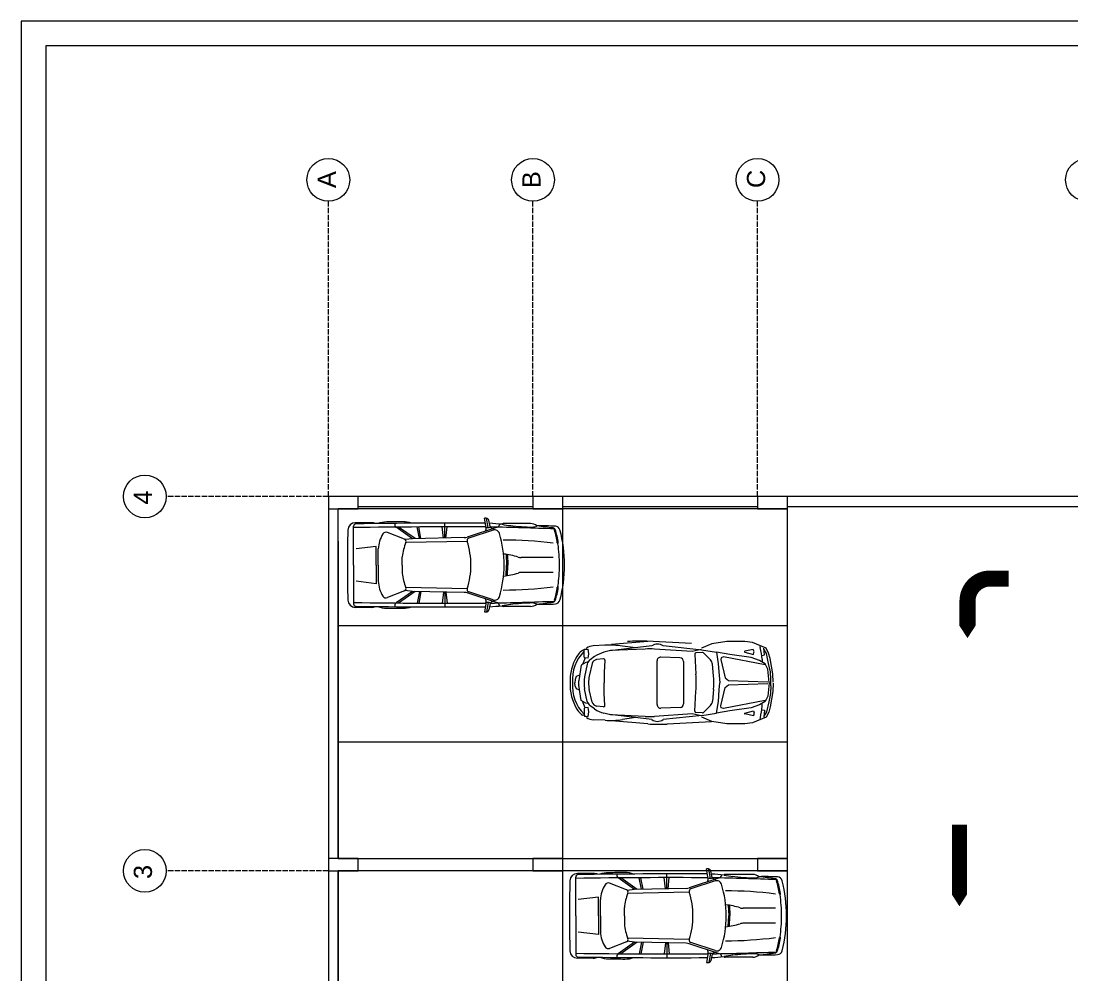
# Model space of a CAD drawing. Header units: metres. Extents: x -2 to 3328848, y -2 to 2725060.
# Drawn here: x 1662729.4 to 1662940, y 1362054.3 to 1362245.4 of the extents above; entities that cross this region are included whole.
import ezdxf
from ezdxf.enums import TextEntityAlignment as Align

# ---------------------------------------------------------------- set-up
doc = ezdxf.new("R2010")
doc.units = ezdxf.units.M
doc.linetypes.add('ACAD_ISO02W100', pattern=[15, 12, -3])
doc.linetypes.add('DOT', pattern=[0.25, 0, -0.25])
doc.layers.get('0').update_dxf_attribs({"color": 253, "lineweight": 0})
for name, color, linetype, lineweight in [('AUTOS', 253, 'Continuous', 0), ('L.COLUMNA', 253, 'Continuous', 0), ('letra', 253, 'DOT', 0), ('NOFIJO', 253, 'Continuous', 0), ('SIMBOLOGIA', 253, 'Continuous', 0)]:
    doc.layers.add(name, color=color, linetype=linetype, lineweight=lineweight)
doc.layers.add('CAJETIN', color=7, linetype='Continuous', lineweight=0, true_color=0x000000)
doc.styles.get("Standard").update_dxf_attribs({"font": 'arial.ttf'})

# ---------------------------------------------------------------- blocks, each defined once
blk = doc.blocks.new('*U96')
for points in [[(-594, 0), (0, 0), (0, 420), (-594, 420)], [(-589, 5), (-5, 5), (-5, 415), (-589, 415)]]:
    blk.add_lwpolyline(points, close=True)
at = {"lineweight": 30, "flags": 104}
blk.add_attdef('NOMBRE_PROYECTO', text='', height=5, dxfattribs=at).set_placement((-165, 63.27), align=Align.TOP_LEFT)
for tag, p in [('PROMOTOR', (-133.74, 41.5)), ('SITUACION', (-133.74, 34.5)), ('AUTOR', (-133.74, 27.5)), ('1/X', (-133.74, 20.5)), ('XX/XX/XXXX', (-80.02, 20.5)), ('V.X', (-25.12, 20.5)), ('NOMBRE_PLANO', (-133.74, 13.5)), ('X', (-25.12, 13.48))]:
    blk.add_attdef(tag, text='', height=3.5).set_placement(p, align=Align.MIDDLE_LEFT)

msp = doc.modelspace()

# ---------------------------------------------------------------- linework, layer by layer
for p, q in [((1662793.022, 1362077.703), (1662793.022, 1362147.703)), ((1662797.022, 1362148.203), (1662832.022, 1362148.203)), ((1662838.022, 1362148.203), (1662877.022, 1362148.203)), ((1662883.022, 1362148.203), (1662943.022, 1362148.203)), ((1662793.022, 1362005.203), (1662793.022, 1362075.203))]:
    msp.add_line(p, q)
at = {"ltscale": 0.02}
for p, q in [((1662838.022, 1362147.703), (1662793.022, 1362147.703)), ((1662838.022, 1362077.703), (1662838.022, 1362147.703)), ((1662883.022, 1362147.703), (1662838.022, 1362147.703)), ((1662883.022, 1362077.703), (1662883.022, 1362147.703)), ((1662793.022, 1362141.203), (1662793.022, 1362077.703)), ((1662793.022, 1362124.37), (1662883.022, 1362124.37)), ((1662793.022, 1362101.037), (1662883.022, 1362101.037)), ((1662793.022, 1362077.703), (1662838.022, 1362077.703)), ((1662838.022, 1362077.703), (1662883.022, 1362077.703)), ((1662793.022, 1362075.203), (1662793.022, 1362072.203)), ((1662838.022, 1362075.203), (1662793.022, 1362075.203)), ((1662838.022, 1362005.203), (1662838.022, 1362075.203)), ((1662883.022, 1362075.203), (1662838.022, 1362075.203)), ((1662883.022, 1362005.203), (1662883.022, 1362075.203)), ((1662793.022, 1362072.203), (1662793.022, 1362005.203))]:
    msp.add_line(p, q, dxfattribs=at)
msp.add_lwpolyline([(1663191.022, 1361930.203), (1663191.022, 1362150.203), (1662791.022, 1362150.203), (1662791.022, 1361930.203)], close=True)
at = {"ltscale": 0.2}
for centre in [(1662791.022, 1362213.593), (1662832.022, 1362213.593), (1662877.022, 1362213.593), (1662943.022, 1362213.593), (1662754.268, 1362150.203), (1662754.268, 1362075.203)]:
    msp.add_circle(centre, 4.285, dxfattribs=at)
at = {"layer": 'AUTOS'}
for p, q in [((1662796.083, 1362136.45), (1662796.083, 1362144.207)), ((1662799.61, 1362144.932), (1662796.415, 1362144.932)), ((1662814.333, 1362141.858), (1662814.333, 1362144.842)), ((1662822.609, 1362143.883), (1662822.303, 1362145.83)), ((1662823.074, 1362143.946), (1662822.739, 1362145.822)), ((1662823.452, 1362144.144), (1662823.146, 1362145.443)), ((1662831.546, 1362144.75), (1662826.06, 1362144.75)), ((1662806.264, 1362141.639), (1662802.88, 1362142.975)), ((1662807.897, 1362141.728), (1662804.579, 1362144.046)), ((1662808.406, 1362141.738), (1662805.097, 1362144.05)), ((1662809.278, 1362141.756), (1662808.821, 1362144.075)), ((1662809.583, 1362141.762), (1662809.126, 1362144.076)), ((1662814.083, 1362141.853), (1662813.833, 1362144.091)), ((1662814.583, 1362141.863), (1662814.833, 1362144.092)), ((1662824.926, 1362144.035), (1662818.821, 1362142.037)), ((1662824.04, 1362143.429), (1662819.153, 1362141.83)), ((1662800.633, 1362140.2), (1662796.583, 1362139.7)), ((1662800.633, 1362136.45), (1662800.633, 1362140.2)), ((1662807.897, 1362141.728), (1662806.423, 1362141.54)), ((1662818.833, 1362141.2), (1662806.531, 1362140.95)), ((1662818.239, 1362141.938), (1662807.897, 1362141.728)), ((1662801.033, 1362136.45), (1662801.033, 1362139.683)), ((1662805.833, 1362136.45), (1662805.833, 1362138.102)), ((1662826.631, 1362138.587), (1662826.733, 1362136.45)), ((1662826.886, 1362138.549), (1662826.983, 1362136.45)), ((1662836.083, 1362137.95), (1662829.65, 1362137.95)), ((1662796.083, 1362136.45), (1662796.083, 1362128.693)), ((1662800.633, 1362136.45), (1662800.633, 1362132.7)), ((1662801.033, 1362136.45), (1662801.033, 1362133.216)), ((1662805.833, 1362136.45), (1662805.833, 1362134.797)), ((1662826.631, 1362134.312), (1662826.733, 1362136.45)), ((1662826.886, 1362134.35), (1662826.983, 1362136.45)), ((1662836.083, 1362134.95), (1662829.65, 1362134.95)), ((1662800.633, 1362132.7), (1662796.583, 1362133.2)), ((1662818.833, 1362131.7), (1662806.531, 1362131.95)), ((1662806.264, 1362131.26), (1662802.88, 1362129.925)), ((1662807.897, 1362131.172), (1662804.579, 1362128.853)), ((1662808.406, 1362131.161), (1662805.097, 1362128.849)), ((1662807.897, 1362131.172), (1662806.423, 1362131.36)), ((1662818.239, 1362130.962), (1662807.897, 1362131.172)), ((1662809.278, 1362131.144), (1662808.821, 1362128.825)), ((1662809.583, 1362131.137), (1662809.126, 1362128.823)), ((1662814.083, 1362131.046), (1662813.833, 1362128.808)), ((1662814.333, 1362131.041), (1662814.333, 1362128.058)), ((1662814.583, 1362131.036), (1662814.833, 1362128.807)), ((1662824.926, 1362128.864), (1662818.821, 1362130.863)), ((1662824.04, 1362129.47), (1662819.153, 1362131.07)), ((1662799.61, 1362127.968), (1662796.415, 1362127.968)), ((1662822.609, 1362129.017), (1662822.303, 1362127.07)), ((1662823.074, 1362128.953), (1662822.739, 1362127.078)), ((1662823.452, 1362128.756), (1662823.146, 1362127.457)), ((1662831.546, 1362128.15), (1662826.06, 1362128.15)), ((1662854.998, 1362121.11), (1662847.721, 1362120.51)), ((1662863.76, 1362120.733), (1662854.857, 1362121.174)), ((1662842.233, 1362119.444), (1662841.945, 1362119.322)), ((1662842.277, 1362118.011), (1662842.274, 1362119.445)), ((1662842.388, 1362119.567), (1662843.079, 1362119.613)), ((1662842.789, 1362119.679), (1662842.478, 1362119.548)), ((1662846.449, 1362120.385), (1662844.092, 1362120.256)), ((1662847.53, 1362119.318), (1662846.237, 1362118.975)), ((1662855.805, 1362120.25), (1662847.426, 1362119.239)), ((1662854.482, 1362119.63), (1662847.53, 1362119.318)), ((1662852.601, 1362119.842), (1662849.943, 1362120.228)), ((1662863.927, 1362119.15), (1662856.353, 1362119.614)), ((1662865.883, 1362119.434), (1662858.092, 1362120.266)), ((1662865.698, 1362119.555), (1662863.927, 1362119.15)), ((1662865.979, 1362118.955), (1662864.654, 1362118.853)), ((1662865.812, 1362119.473), (1662868.782, 1362118.976)), ((1662874.442, 1362119.027), (1662876.215, 1362118.557)), ((1662876.156, 1362119.534), (1662874.445, 1362119.17)), ((1662876.278, 1362119.201), (1662876.156, 1362119.534)), ((1662876.215, 1362118.557), (1662876.297, 1362118.927)), ((1662877.497, 1362120.215), (1662877.567, 1362119.92)), ((1662878.399, 1362118.435), (1662878.283, 1362119.836)), ((1662878.786, 1362118.731), (1662878.283, 1362119.581)), ((1662842.596, 1362116.949), (1662841.681, 1362116.391)), ((1662842.472, 1362117.887), (1662841.932, 1362116.544)), ((1662843.044, 1362117.779), (1662842.379, 1362117.89)), ((1662843.068, 1362117.04), (1662842.596, 1362116.949)), ((1662844.367, 1362118.105), (1662843.489, 1362117.49)), ((1662846.128, 1362117.678), (1662844.74, 1362117.514)), ((1662846.402, 1362117.422), (1662846.272, 1362114.945)), ((1662856.879, 1362108.505), (1662856.87, 1362117.251)), ((1662861.468, 1362117.874), (1662857.628, 1362117.989)), ((1662862.182, 1362117.141), (1662862.19, 1362108.626)), ((1662864.428, 1362118.594), (1662864.665, 1362114.595)), ((1662867.573, 1362117.472), (1662866.172, 1362118.883)), ((1662877.85, 1362118.313), (1662878.399, 1362118.435)), ((1662877.919, 1362117.596), (1662877.952, 1362117.116)), ((1662879.239, 1362116.734), (1662878.786, 1362118.731)), ((1662841.681, 1362116.391), (1662841.183, 1362113.34)), ((1662842.893, 1362116.582), (1662842.372, 1362114.058)), ((1662843.9, 1362116.761), (1662843.307, 1362114.195)), ((1662846.272, 1362114.945), (1662846.279, 1362112.884)), ((1662868.214, 1362114.283), (1662867.994, 1362116.576)), ((1662879.578, 1362115.079), (1662879.239, 1362116.734)), ((1662879.664, 1362113.548), (1662879.578, 1362115.079)), ((1662840.471, 1362113.496), (1662840.434, 1362112.864)), ((1662840.472, 1362112.227), (1662840.434, 1362112.859)), ((1662840.706, 1362114.097), (1662840.471, 1362113.496)), ((1662841.339, 1362114.367), (1662840.706, 1362114.097)), ((1662846.276, 1362110.79), (1662846.279, 1362112.852)), ((1662840.708, 1362111.627), (1662840.472, 1362112.227)), ((1662841.342, 1362111.358), (1662840.708, 1362111.627)), ((1662841.688, 1362109.335), (1662841.184, 1362112.385)), ((1662842.9, 1362109.146), (1662842.375, 1362111.669)), ((1662843.907, 1362108.97), (1662843.31, 1362111.534)), ((1662846.411, 1362108.314), (1662846.276, 1362110.79)), ((1662864.44, 1362107.177), (1662864.669, 1362111.176)), ((1662868.217, 1362111.496), (1662868.001, 1362109.202)), ((1662879.582, 1362110.719), (1662879.246, 1362109.063)), ((1662879.665, 1362112.25), (1662879.582, 1362110.719)), ((1662842.604, 1362108.779), (1662841.688, 1362109.335)), ((1662842.482, 1362107.84), (1662841.94, 1362109.182)), ((1662843.076, 1362108.689), (1662842.604, 1362108.779)), ((1662877.928, 1362108.199), (1662877.961, 1362108.678)), ((1662879.246, 1362109.063), (1662878.797, 1362107.066)), ((1662842.246, 1362106.283), (1662841.957, 1362106.404)), ((1662842.287, 1362107.716), (1662842.287, 1362106.283)), ((1662843.053, 1362107.95), (1662842.389, 1362107.837)), ((1662844.378, 1362107.626), (1662843.498, 1362108.24)), ((1662846.138, 1362108.057), (1662844.75, 1362108.218)), ((1662847.543, 1362106.419), (1662846.249, 1362106.76)), ((1662855.82, 1362105.504), (1662847.439, 1362106.498)), ((1662854.496, 1362106.121), (1662847.543, 1362106.419)), ((1662863.939, 1362106.62), (1662856.366, 1362106.141)), ((1662861.478, 1362107.891), (1662857.638, 1362107.769)), ((1662865.896, 1362106.34), (1662858.107, 1362105.492)), ((1662865.712, 1362106.218), (1662863.939, 1362106.62)), ((1662865.991, 1362106.819), (1662864.666, 1362106.918)), ((1662865.825, 1362106.301), (1662868.794, 1362106.803)), ((1662867.582, 1362108.305), (1662866.184, 1362106.891)), ((1662874.454, 1362106.761), (1662876.226, 1362107.234)), ((1662876.169, 1362106.257), (1662874.457, 1362106.618)), ((1662876.29, 1362106.59), (1662876.169, 1362106.257)), ((1662876.226, 1362107.234), (1662876.308, 1362106.864)), ((1662877.861, 1362107.481), (1662878.41, 1362107.36)), ((1662878.41, 1362107.36), (1662878.296, 1362105.959)), ((1662878.797, 1362107.066), (1662878.296, 1362106.214)), ((1662842.402, 1362106.16), (1662843.092, 1362106.116)), ((1662842.802, 1362106.049), (1662842.491, 1362106.18)), ((1662846.464, 1362105.351), (1662844.107, 1362105.474)), ((1662855.014, 1362104.642), (1662847.736, 1362105.228)), ((1662852.614, 1362105.905), (1662849.957, 1362105.515)), ((1662867.79, 1362105.044), (1662858.888, 1362104.586)), ((1662877.512, 1362105.579), (1662877.58, 1362105.874)), ((1662844.106, 1362074.675), (1662840.911, 1362074.675)), ((1662867.105, 1362073.626), (1662866.8, 1362075.573)), ((1662867.57, 1362073.69), (1662867.235, 1362075.565)), ((1662867.948, 1362073.887), (1662867.642, 1362075.186)), ((1662840.579, 1362066.193), (1662840.579, 1362073.951)), ((1662850.76, 1362071.383), (1662847.376, 1362072.718)), ((1662852.393, 1362071.471), (1662849.075, 1362073.79)), ((1662852.902, 1362071.482), (1662849.593, 1362073.794)), ((1662853.774, 1362071.499), (1662853.317, 1362073.818)), ((1662854.079, 1362071.506), (1662853.622, 1362073.82)), ((1662858.579, 1362071.597), (1662858.329, 1362073.835)), ((1662858.829, 1362071.602), (1662858.829, 1362074.586)), ((1662859.079, 1362071.607), (1662859.329, 1362073.836)), ((1662869.423, 1362073.779), (1662863.317, 1362071.78)), ((1662868.537, 1362073.173), (1662863.649, 1362071.573)), ((1662876.042, 1362074.493), (1662870.556, 1362074.493)), ((1662852.393, 1362071.471), (1662850.919, 1362071.283)), ((1662863.329, 1362070.943), (1662851.027, 1362070.693)), ((1662862.735, 1362071.682), (1662852.393, 1362071.471)), ((1662845.129, 1362069.943), (1662841.079, 1362069.443)), ((1662845.129, 1362066.193), (1662845.129, 1362069.943)), ((1662845.529, 1362066.193), (1662845.529, 1362069.427)), ((1662850.329, 1362066.193), (1662850.329, 1362067.846)), ((1662871.128, 1362068.331), (1662871.229, 1362066.193)), ((1662871.382, 1362068.293), (1662871.479, 1362066.193)), ((1662880.579, 1362067.693), (1662874.146, 1362067.693)), ((1662840.579, 1362066.193), (1662840.579, 1362058.436)), ((1662845.129, 1362066.193), (1662845.129, 1362062.443)), ((1662845.529, 1362066.193), (1662845.529, 1362062.96)), ((1662850.329, 1362066.193), (1662850.329, 1362064.541)), ((1662871.128, 1362064.056), (1662871.229, 1362066.193)), ((1662871.382, 1362064.094), (1662871.479, 1362066.193)), ((1662880.579, 1362064.693), (1662874.146, 1362064.693)), ((1662845.129, 1362062.443), (1662841.079, 1362062.943)), ((1662850.76, 1362061.004), (1662847.376, 1362059.669)), ((1662852.393, 1362060.916), (1662849.075, 1362058.597)), ((1662852.902, 1362060.905), (1662849.593, 1362058.593)), ((1662852.393, 1362060.916), (1662850.919, 1362061.103)), ((1662863.329, 1362061.443), (1662851.027, 1362061.693)), ((1662862.735, 1362060.705), (1662852.393, 1362060.916)), ((1662853.774, 1362060.887), (1662853.317, 1362058.568)), ((1662854.079, 1362060.881), (1662853.622, 1362058.567)), ((1662858.579, 1362060.79), (1662858.329, 1362058.552)), ((1662858.829, 1362060.785), (1662858.829, 1362057.801)), ((1662859.079, 1362060.78), (1662859.329, 1362058.551)), ((1662869.423, 1362058.608), (1662863.317, 1362060.607)), ((1662868.537, 1362059.214), (1662863.649, 1362060.814)), ((1662867.105, 1362058.761), (1662866.8, 1362056.814)), ((1662867.57, 1362058.697), (1662867.235, 1362056.822)), ((1662867.948, 1362058.499), (1662867.642, 1362057.201)), ((1662876.042, 1362057.893), (1662870.556, 1362057.893)), ((1662844.106, 1362057.711), (1662840.911, 1362057.711))]:
    msp.add_line(p, q, dxfattribs=at)
for points in [[(1662880.139, 1362112.997), (1662880.084, 1362114.656), (1662879.516, 1362117.755), (1662879.235, 1362118.818), (1662878.732, 1362119.794), (1662875.988, 1362120.938), (1662874.475, 1362121.147), (1662870.842, 1362121.142), (1662867.823, 1362120.67), (1662865.811, 1362119.814)], [(1662879.335, 1362112.957), (1662879.06, 1362115.583), (1662878.544, 1362116.65), (1662877.428, 1362117.364), (1662875.722, 1362117.919), (1662871.428, 1362118.525), (1662868.782, 1362118.976), (1662869.151, 1362116.692), (1662869.341, 1362114.296), (1662869.426, 1362112.89)], [(1662878.509, 1362116.452), (1662870.184, 1362118.073), (1662869.725, 1362117.9), (1662869.645, 1362117.56), (1662870.553, 1362113.861), (1662871.217, 1362113.317), (1662879.092, 1362113.045)], [(1662880.14, 1362112.802), (1662880.088, 1362111.143), (1662879.525, 1362108.043), (1662879.246, 1362106.979), (1662878.745, 1362106.002), (1662876.004, 1362104.853), (1662874.491, 1362104.641), (1662870.859, 1362104.641), (1662867.839, 1362105.108), (1662865.825, 1362105.959)], [(1662879.335, 1362112.841), (1662879.065, 1362110.213), (1662878.551, 1362109.145), (1662877.437, 1362108.43), (1662875.732, 1362107.871), (1662871.439, 1362107.26), (1662868.794, 1362106.803), (1662869.159, 1362109.088), (1662869.344, 1362111.484), (1662869.426, 1362112.89)], [(1662878.516, 1362109.344), (1662870.195, 1362107.709), (1662869.735, 1362107.881), (1662869.654, 1362108.222), (1662870.555, 1362111.922), (1662871.218, 1362112.467), (1662879.093, 1362112.751)]]:
    msp.add_lwpolyline(points, dxfattribs=at)
for centre, radius, start, end in [((1662796.415, 1362143.432), 1.5, 90, 178.47161), ((1662796.583, 1362144.207), 0.5, 90.8084, 180), ((1662815.835, 1360779.765), 1365.078, 89.721909, 90.808397), ((1662799.504, 1362141.913), 3.021, 70.30065, 87.98934), ((1662802.734, 1362139.511), 5.568, 90.08976, 109.48901), ((1662815.835, 1360779.765), 1365.378, 90.41476, 90.550131), ((1662805.075, 1362144.628), 0.764, 167.45315, 229.57876), ((1662806.047, 1362140.306), 4.801, 70.00298, 91.13698), ((1662816.314, 1360779.765), 1366.078, 89.733755, 89.748779), ((1662822.659, 1362145.328), 0.5, 13.24745, 89.73376), ((1662698.86, 1360637.495), 1512.454, 85.184544, 85.280834), ((1662824.422, 1362144.836), 0.947, 302.2233, 348.72571), ((1662826.08, 1362144.448), 0.302, 93.67515, 147.3692), ((1662830.989, 1362172.726), 28.585, 259.59147, 263.13828), ((1662832.656, 1362186.283), 42.244, 262.89558, 269.09741), ((1662831.47, 1362142.548), 2.203, 52.04704, 88.04021), ((1662831.749, 1362146.445), 2.413, 275.73829, 296.48755), ((1662833.998, 1362097.749), 46.551, 86.90557, 91.44332), ((1662638.645, 1360593.53), 1562.865, 82.743295, 82.862789), ((1662836.456, 1362143.234), 1, 14.72148, 86.90557), ((1663030.92, 1362137.175), 236.089, 178.47161, 180.17595), ((1662815.835, 1360779.765), 1364.328, 89.716811, 90.829545), ((1662806.919, 1362139.506), 5.889, 147.31264, 178.27143), ((1662802.594, 1362142.281), 0.75, 67.61986, 147.31264), ((1662821.195, 1362143.736), 1.421, 340.05283, 11.90917), ((1662823.037, 1362144.816), 0.87, 238.23727, 301.15821), ((1662824.013, 1362144.37), 0.605, 201.95584, 282.78693), ((1662787.662, 1360687.531), 1456.981, 88.086608, 88.591053), ((1662824.352, 1362142.479), 1, 16.63085, 108.12425), ((1662804.166, 1362136.45), 22.067, 0, 16.63085), ((1662836.013, 1362143.379), 0.5, 50.67514, 84.79204), ((1662836.583, 1362143.598), 0.292, 146.68592, 201.14988), ((1662822.49, 1362139.028), 14.523, 7.33987, 17.90121), ((1662836.066, 1362143.442), 0.418, 49.20693, 50.73693), ((1662836.066, 1362143.442), 0.418, 16.66617, 49.20693), ((1662822.746, 1362138.899), 14.491, 8.00939, 18.77007), ((1662810.638, 1362136.45), 27.695, 0, 14.72148), ((1662816.508, 1362136.995), 10.733, 158.18533, 174.07822), ((1662806.082, 1362141.174), 0.5, 337.57495, 68.66487), ((1662818.199, 1362143.937), 2, 271.1642, 288.12425), ((1662819.308, 1362141.354), 0.5, 108.12425, 197.94774), ((1662804.166, 1362136.45), 15.417, 0, 17.94774), ((1662826.153, 1362063.98), 77.472, 82.63594, 90.06567), ((1662837.18, 1362140.95), 0.292, 187.66464, 239.06638), ((1662836.805, 1362140.887), 0.292, 320.19558, 11.59733), ((1662806.714, 1362136.401), 30.619, 0.0911, 8.07054), ((1662824.549, 1362123.722), 15.01, 72.55092, 83.9808), ((1662829.65, 1362139.95), 2, 252.55092, 270), ((1662829.494, 1362138.95), 1, 252.00986, 270), ((1663030.92, 1362135.725), 236.089, 179.82405, 181.52839), ((1662804.166, 1362136.45), 15.417, 342.05226, 0), ((1662804.166, 1362136.45), 22.067, 343.36915, 0), ((1662806.714, 1362136.498), 30.619, 351.92946, 359.9089), ((1662810.638, 1362136.45), 27.695, 345.27852, 0), ((1662816.508, 1362135.905), 10.733, 185.92178, 201.81467), ((1662824.549, 1362149.177), 15.01, 276.0192, 287.44908), ((1662829.65, 1362132.95), 2, 90, 107.44908), ((1662829.494, 1362133.95), 1, 90, 107.99014), ((1662806.919, 1362133.394), 5.889, 181.72857, 212.68736), ((1662806.082, 1362131.726), 0.5, 291.33513, 22.42505), ((1662819.308, 1362131.545), 0.5, 162.05226, 251.87575), ((1662826.153, 1362208.919), 77.472, 269.93433, 277.36406), ((1662822.49, 1362133.871), 14.523, 342.09879, 352.66013), ((1662822.746, 1362134), 14.491, 341.22993, 351.99061), ((1662837.18, 1362131.949), 0.292, 120.93362, 172.33536), ((1662836.805, 1362132.013), 0.292, 348.40267, 39.80442), ((1662796.415, 1362129.468), 1.5, 181.52839, 270), ((1662802.594, 1362130.618), 0.75, 212.68736, 292.38014), ((1662818.199, 1362128.962), 2, 71.87575, 88.8358), ((1662821.195, 1362129.163), 1.421, 348.09083, 19.94717), ((1662824.352, 1362130.42), 1, 251.87575, 343.36915), ((1662815.835, 1363493.134), 1364.328, 269.170455, 270.283189), ((1662796.583, 1362128.693), 0.5, 180, 269.1916), ((1662815.835, 1363493.134), 1365.078, 269.191603, 270.278091), ((1662799.504, 1362130.987), 3.021, 272.01066, 289.69935), ((1662802.734, 1362133.388), 5.568, 250.51099, 269.91024), ((1662815.835, 1363493.134), 1365.378, 269.449869, 269.58524), ((1662805.075, 1362128.271), 0.764, 130.42124, 192.54685), ((1662806.047, 1362132.593), 4.801, 268.86302, 289.99702), ((1662823.037, 1362128.084), 0.87, 58.84179, 121.76273), ((1662822.659, 1362127.571), 0.5, 270.26624, 346.75255), ((1662698.86, 1363635.404), 1512.454, 274.719166, 274.815456), ((1662824.013, 1362128.529), 0.605, 77.21307, 158.04416), ((1662787.662, 1363585.369), 1456.981, 271.408947, 271.913392), ((1662824.422, 1362128.063), 0.947, 11.27429, 57.7767), ((1662830.989, 1362100.174), 28.585, 96.86172, 100.40853), ((1662826.08, 1362128.451), 0.302, 212.6308, 266.32485), ((1662832.656, 1362086.617), 42.244, 90.90259, 97.10442), ((1662831.47, 1362130.351), 2.203, 271.95979, 307.95296), ((1662831.749, 1362126.454), 2.413, 63.51245, 84.26171), ((1662638.645, 1363679.369), 1562.865, 277.137211, 277.256705), ((1662833.998, 1362175.15), 46.551, 268.55668, 273.09443), ((1662836.013, 1362129.52), 0.5, 275.20796, 309.32486), ((1662836.583, 1362129.301), 0.292, 158.85012, 213.31408), ((1662836.066, 1362129.458), 0.418, 309.26307, 310.79307), ((1662836.066, 1362129.458), 0.418, 310.79307, 343.33383), ((1662836.456, 1362129.666), 1, 273.09443, 345.27852), ((1662816.314, 1363493.134), 1366.078, 270.251221, 270.266245), ((1662853.404, 1362091.786), 29.424, 87.1678, 94.71773), ((1662848.081, 1362113.415), 8.181, 135.59352, 183.86789), ((1662844.407, 1362115.992), 4.204, 133.72935, 149.65529), ((1662842.517, 1362117.967), 1.471, 112.9116, 133.72935), ((1662842.397, 1362119.445), 0.123, 93.78255, 180.11298), ((1662844.232, 1362117.515), 2.745, 92.9306, 122.78303), ((1662839.67, 1362118.762), 3.514, 343.75946, 14.01689), ((1662847.746, 1362113.288), 5.885, 104.85791, 125.04293), ((1662847.408, 1362102.756), 17.654, 81.74537, 93.11317), ((1662855.272, 1362101.993), 17.654, 86.48926, 92.56385), ((1662856.96, 1362118.629), 1.99, 55.33603, 125.46379), ((1662865.998, 1362118.71), 0.245, 44.80833, 94.3979), ((1662874.46, 1362119.098), 0.0736, 102.00051, 255.15297), ((1662875.818, 1362119.033), 0.49, 347.57457, 20.13424), ((1662863.243, 1362116.561), 14.712, 4.03187, 13.1964), ((1662849.208, 1362113.182), 9.767, 149.65529, 182.04353), ((1662842.399, 1362118.011), 0.123, 180.11298, 260.50526), ((1662844.334, 1362116.285), 1.471, 125.04293, 168.3436), ((1662844.855, 1362116.54), 0.981, 96.73697, 166.99033), ((1662846.157, 1362117.434), 0.245, 356.99794, 96.73697), ((1662857.606, 1362117.254), 0.736, 88.29286, 180.18852), ((1662861.446, 1362117.139), 0.736, 0.11408, 88.29286), ((1662864.673, 1362118.609), 0.245, 94.3979, 183.38736), ((1662866.53, 1362116.435), 1.471, 5.49162, 44.80833), ((1662849.208, 1362112.559), 9.767, 178.06945, 210.45768), ((1662848.082, 1362112.324), 8.181, 176.24509, 224.51945), ((1662844.087, 1362112.865), 2.942, 170.72464, 189.38834), ((1662848.136, 1362112.869), 5.885, 168.3436, 191.76937), ((1662849.041, 1362112.87), 5.885, 166.99033, 193.12265), ((1662835.293, 1362112.857), 29.424, 356.72561, 3.38736), ((1662853.57, 1362112.875), 14.712, 354.62136, 5.49162), ((1662867.913, 1362112.887), 11.769, 356.89416, 3.21881), ((1662844.341, 1362109.446), 1.471, 191.76937, 235.07004), ((1662844.863, 1362109.192), 0.981, 193.12265, 263.37601), ((1662857.614, 1362108.504), 0.736, 179.92446, 271.82012), ((1662861.455, 1362108.626), 0.736, 271.82012, 359.9989), ((1662866.537, 1362109.34), 1.471, 315.30465, 354.62136), ((1662844.413, 1362109.739), 4.204, 210.45768, 226.38363), ((1662842.527, 1362107.76), 1.471, 226.38363, 247.20138), ((1662842.41, 1362107.716), 0.123, 99.60772, 180), ((1662842.41, 1362106.283), 0.123, 180, 266.33043), ((1662839.682, 1362106.96), 3.514, 346.09608, 16.35351), ((1662847.747, 1362112.45), 5.885, 235.07004, 255.25506), ((1662846.166, 1362108.3), 0.245, 263.37601, 3.11504), ((1662864.685, 1362107.163), 0.245, 176.72561, 265.71507), ((1662866.009, 1362107.064), 0.245, 265.71507, 315.30465), ((1662874.473, 1362106.69), 0.0736, 104.96001, 258.11246), ((1662875.83, 1362106.758), 0.49, 339.97873, 12.53841), ((1662863.25, 1362109.204), 14.712, 346.91658, 356.08111), ((1662844.242, 1362108.217), 2.745, 237.32995, 267.18237), ((1662847.388, 1362122.981), 17.654, 266.99981, 278.3676), ((1662855.25, 1362123.76), 17.654, 267.54913, 273.62371), ((1662857.376, 1362133.971), 29.424, 265.39524, 272.94517), ((1662856.971, 1362107.127), 1.99, 234.64918, 304.77695), ((1662840.911, 1362073.175), 1.5, 90, 178.47161), ((1662844, 1362071.657), 3.021, 70.30065, 87.98934), ((1662847.231, 1362069.255), 5.568, 90.08976, 109.48901), ((1662860.331, 1360709.509), 1365.378, 90.41476, 90.550131), ((1662850.543, 1362070.05), 4.801, 70.00298, 91.13698), ((1662860.81, 1360709.509), 1366.078, 89.733755, 89.748779), ((1662867.155, 1362075.072), 0.5, 13.24745, 89.73376), ((1663075.417, 1362066.918), 236.089, 178.47161, 180.17595), ((1662841.079, 1362073.951), 0.5, 90.8084, 180), ((1662860.331, 1360709.509), 1364.328, 89.716811, 90.829545), ((1662860.331, 1360709.509), 1365.078, 89.721909, 90.808397), ((1662847.09, 1362072.025), 0.75, 67.61986, 147.31264), ((1662849.571, 1362074.372), 0.764, 167.45315, 229.57876), ((1662865.692, 1362073.48), 1.421, 340.05283, 11.90917), ((1662867.533, 1362074.56), 0.87, 238.23727, 301.15821), ((1662743.356, 1360567.239), 1512.454, 85.184544, 85.280834), ((1662868.509, 1362074.114), 0.605, 201.95584, 282.78693), ((1662832.158, 1360617.275), 1456.981, 88.086608, 88.591053), ((1662868.848, 1362072.223), 1, 16.63085, 108.12425), ((1662868.918, 1362074.58), 0.947, 302.2233, 348.72571), ((1662870.576, 1362074.192), 0.302, 93.67515, 147.3692), ((1662875.486, 1362102.47), 28.585, 259.59147, 263.13828), ((1662877.152, 1362116.027), 42.244, 262.89558, 269.09741), ((1662875.967, 1362072.292), 2.203, 52.04704, 88.04021), ((1662876.245, 1362076.189), 2.413, 275.73829, 296.48755), ((1662878.494, 1362027.493), 46.551, 86.90557, 91.44332), ((1662683.142, 1360523.274), 1562.865, 82.743295, 82.862789), ((1662880.51, 1362073.123), 0.5, 50.67514, 84.79204), ((1662881.079, 1362073.342), 0.292, 146.68592, 201.14988), ((1662866.986, 1362068.772), 14.523, 7.33987, 17.90121), ((1662880.562, 1362073.186), 0.418, 49.20693, 50.73693), ((1662880.562, 1362073.186), 0.418, 16.66617, 49.20693), ((1662867.242, 1362068.643), 14.491, 8.00939, 18.77007), ((1662880.953, 1362072.977), 1, 14.72148, 86.90557), ((1662855.134, 1362066.193), 27.695, 0, 14.72148), ((1662851.416, 1362069.249), 5.889, 147.31264, 178.27143), ((1662861.005, 1362066.738), 10.733, 158.18533, 174.07822), ((1662850.578, 1362070.918), 0.5, 337.57495, 68.66487), ((1662862.695, 1362073.681), 2, 271.1642, 288.12425), ((1662863.804, 1362071.098), 0.5, 108.12425, 197.94774), ((1662848.662, 1362066.193), 15.417, 0, 17.94774), ((1662848.662, 1362066.193), 22.067, 0, 16.63085), ((1662870.649, 1361993.724), 77.472, 82.63594, 90.06567), ((1662881.676, 1362070.694), 0.292, 187.66464, 239.06638), ((1662881.301, 1362070.63), 0.292, 320.19558, 11.59733), ((1662869.045, 1362053.466), 15.01, 72.55092, 83.9808), ((1662851.21, 1362066.145), 30.619, 0.0911, 8.07054), ((1662874.146, 1362069.693), 2, 252.55092, 270), ((1662873.99, 1362068.693), 1, 252.00986, 270), ((1663075.417, 1362065.468), 236.089, 179.82405, 181.52839), ((1662861.005, 1362065.649), 10.733, 185.92178, 201.81467), ((1662848.662, 1362066.193), 15.417, 342.05226, 0), ((1662848.662, 1362066.193), 22.067, 343.36915, 0), ((1662869.045, 1362078.921), 15.01, 276.0192, 287.44908), ((1662874.146, 1362062.693), 2, 90, 107.44908), ((1662873.99, 1362063.693), 1, 90, 107.99014), ((1662851.21, 1362066.242), 30.619, 351.92946, 359.9089), ((1662855.134, 1362066.193), 27.695, 345.27852, 0), ((1662851.416, 1362063.138), 5.889, 181.72857, 212.68736), ((1662847.09, 1362060.362), 0.75, 212.68736, 292.38014), ((1662850.578, 1362061.469), 0.5, 291.33513, 22.42505), ((1662862.695, 1362058.706), 2, 71.87575, 88.8358), ((1662863.804, 1362061.289), 0.5, 162.05226, 251.87575), ((1662870.649, 1362138.663), 77.472, 269.93433, 277.36406), ((1662866.986, 1362063.615), 14.523, 342.09879, 352.66013), ((1662867.242, 1362063.744), 14.491, 341.22993, 351.99061), ((1662881.676, 1362061.693), 0.292, 120.93362, 172.33536), ((1662881.301, 1362061.757), 0.292, 348.40267, 39.80442), ((1662840.911, 1362059.211), 1.5, 181.52839, 270), ((1662860.331, 1363422.878), 1364.328, 269.170455, 270.283189), ((1662841.079, 1362058.436), 0.5, 180, 269.1916), ((1662860.331, 1363422.878), 1365.078, 269.191603, 270.278091), ((1662844, 1362060.73), 3.021, 272.01066, 289.69935), ((1662847.231, 1362063.132), 5.568, 250.51099, 269.91024), ((1662849.571, 1362058.015), 0.764, 130.42124, 192.54685), ((1662850.543, 1362062.337), 4.801, 268.86302, 289.99702), ((1662865.692, 1362058.907), 1.421, 348.09083, 19.94717), ((1662867.533, 1362057.827), 0.87, 58.84179, 121.76273), ((1662743.356, 1363565.148), 1512.454, 274.719166, 274.815456), ((1662868.509, 1362058.273), 0.605, 77.21307, 158.04416), ((1662832.158, 1363515.112), 1456.981, 271.408947, 271.913392), ((1662868.848, 1362060.164), 1, 251.87575, 343.36915), ((1662868.918, 1362057.807), 0.947, 11.27429, 57.7767), ((1662875.486, 1362029.917), 28.585, 96.86172, 100.40853), ((1662870.576, 1362058.195), 0.302, 212.6308, 266.32485), ((1662877.152, 1362016.36), 42.244, 90.90259, 97.10442), ((1662875.967, 1362060.095), 2.203, 271.95979, 307.95296), ((1662876.245, 1362056.198), 2.413, 63.51245, 84.26171), ((1662683.142, 1363609.113), 1562.865, 277.137211, 277.256705), ((1662878.494, 1362104.894), 46.551, 268.55668, 273.09443), ((1662880.51, 1362059.264), 0.5, 275.20796, 309.32486), ((1662881.079, 1362059.045), 0.292, 158.85012, 213.31408), ((1662880.562, 1362059.201), 0.418, 309.26307, 310.79307), ((1662880.562, 1362059.201), 0.418, 310.79307, 343.33383), ((1662880.953, 1362059.41), 1, 273.09443, 345.27852), ((1662860.331, 1363422.878), 1365.378, 269.449869, 269.58524), ((1662860.81, 1363422.878), 1366.078, 270.251221, 270.266245), ((1662867.155, 1362057.315), 0.5, 270.26624, 346.75255)]:
    msp.add_arc(centre, radius, start, end, dxfattribs=at)
at = {"layer": 'L.COLUMNA', "linetype": 'ACAD_ISO02W100', "ltscale": 0.09}
for p, q in [((1662791.022, 1362150.203), (1662791.022, 1362209.308)), ((1662832.022, 1362150.203), (1662832.022, 1362209.308)), ((1662877.022, 1362150.203), (1662877.022, 1362209.308)), ((1662791.022, 1362150.203), (1662758.553, 1362150.203)), ((1662791.022, 1362075.203), (1662758.553, 1362075.203))]:
    msp.add_line(p, q, dxfattribs=at)
at = {"layer": 'NOFIJO', "ltscale": 0.02}
for points in [[(1662797.022, 1362147.703), (1662797.022, 1362150.203), (1662791.022, 1362150.203), (1662791.022, 1362147.703)], [(1662838.022, 1362147.703), (1662838.022, 1362150.203), (1662832.022, 1362150.203), (1662832.022, 1362147.703)], [(1662883.022, 1362147.703), (1662883.022, 1362150.203), (1662877.022, 1362150.203), (1662877.022, 1362147.703)], [(1662797.022, 1362075.203), (1662797.022, 1362077.703), (1662791.022, 1362077.703), (1662791.022, 1362075.203)], [(1662838.022, 1362075.203), (1662838.022, 1362077.703), (1662832.022, 1362077.703), (1662832.022, 1362075.203)], [(1662883.022, 1362075.203), (1662883.022, 1362077.703), (1662877.022, 1362077.703), (1662877.022, 1362075.203)]]:
    msp.add_lwpolyline(points, close=True, dxfattribs=at)
at = {"layer": 'SIMBOLOGIA'}
for points in [[(1662927.326, 1362133.747, 3.221, 3.221, 0), (1662923.598, 1362133.747, 3.221, 3.221, 0.4136738), (1662919.074, 1362129.231, 3.221, 3.221, 0), (1662919.074, 1362127.823, 7.822, 0, 0), (1662919.074, 1362121.815, 0, 0, 0)], [(1662917.453, 1362084.421, 3.006, 3.006, 0), (1662917.453, 1362074.115, 7.729, 0, 0), (1662917.453, 1362068.103, 0, 0, 0)]]:
    msp.add_lwpolyline(points, format="xyseb", dxfattribs=at)

# ---------------------------------------------------------------- block references
at = {"layer": 'CAJETIN', "color": 18, "true_color": 0x000000}
msp.add_blockref('*U96', (1663323.448, 1361825.422), dxfattribs=at)

# ---------------------------------------------------------------- texts
at = {"layer": 'letra', "linetype": 'ACAD_ISO02W100', "ltscale": 0.009}
for s, p in [('A', (1662792.53, 1362211.962)), ('B', (1662833.53, 1362211.962)), ('C', (1662878.53, 1362211.962)), ('4', (1662755.683, 1362148.564)), ('3', (1662755.683, 1362073.564))]:
    msp.add_text(s, height=3.64, rotation=90, dxfattribs=at).set_placement(p)

doc.saveas('drawing.dxf')
